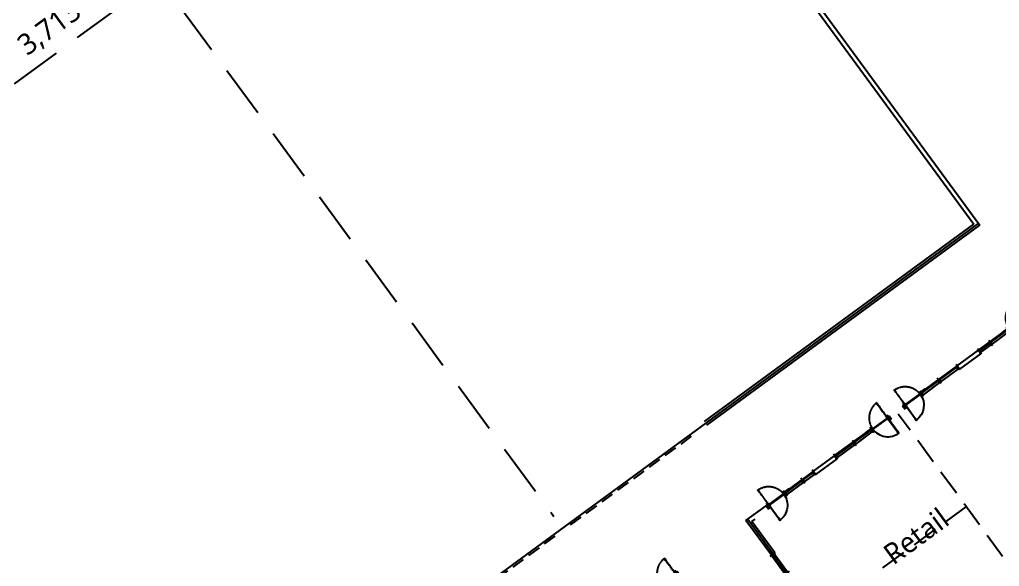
# Model space of a CAD drawing. Header units: millimetres. Extents: x 75184266 to 76346726, y -35850126 to -33679385.
# Drawn here: x 75473854 to 75520784, y -34945902 to -34919703 of the extents above; entities that cross this region are included whole.
import ezdxf
from ezdxf.enums import TextEntityAlignment as Align

# ---------------------------------------------------------------- set-up
doc = ezdxf.new("R2010")
doc.units = ezdxf.units.MM
doc.header["$LTSCALE"] = 50
doc.header["$MEASUREMENT"] = 0
for name, pattern in [('XR-1F-PLAN$0$CEN', [62, 60, -1, 0, -1]), ('XR-1F-PLAN$0$HIDDEN', [0.375, 0.25, -0.125]), ('XR-지하3층$0$HIDDEN', [0.375, 0.25, -0.125])]:
    doc.linetypes.add(name, pattern=pattern)
doc.layers.get('Defpoints').update_dxf_attribs({"color": 51, "linetype": 'CONTINUOUS'})
for name, color, linetype in [('AA-MKXS', 3, 'CONTINUOUS'), ('XR-1F-PLAN$0$A-CEN02', 27, 'XR-1F-PLAN$0$CEN'), ('XR-1F-PLAN$0$A-DOR-FRAME', 7, 'CONTINUOUS'), ('XR-1F-PLAN$0$A-DOR-GL', 142, 'CONTINUOUS'), ('XR-1F-PLAN$0$A-DOR-HID', 9, 'XR-1F-PLAN$0$HIDDEN'), ('XR-1F-PLAN$0$A-DOR-TRACE', 8, 'CONTINUOUS'), ('XR-1F-PLAN$0$A-FRAME', 1, 'CONTINUOUS'), ('XR-1F-PLAN$0$A-HDCP7', 7, 'CONTINUOUS'), ('XR-1F-PLAN$0$A-WIN-ELE8', 8, 'CONTINUOUS')]:
    doc.layers.add(name, color=color, linetype=linetype)
doc.layers.add('건축', color=8, linetype='CONTINUOUS', plot=False)
doc.styles.add('XR-지하3층$0$맑은고딕', font='')
doc.styles.get('XR-지하3층$0$맑은고딕').set_extended_font_data('Malgun Gothic')

# ---------------------------------------------------------------- blocks, each defined once
blk = doc.blocks.new('XR-1F-PLAN$0$A$C10B20476')
at = {"layer": 'Defpoints'}
for p, q in [((134, 35), (110, 35)), ((110, 35), (110, 0)), ((134, 35), (134, 0))]:
    blk.add_line(p, q, dxfattribs=at)
at = {"layer": 'XR-1F-PLAN$0$A-CEN02', "linetype": 'Continuous'}
blk.add_line((318, 80), (0, 80), dxfattribs=at)
at = {"layer": 'XR-1F-PLAN$0$A-FRAME'}
for p, q in [((144, 80), (110, 80)), ((110, 56), (144, 56)), ((110, 43), (144, 43)), ((144, 20), (134, 20))]:
    blk.add_line(p, q, dxfattribs=at)
for points in [[(88, 20), (88, 80)], [(110, 35), (110, 80)], [(122, 48), (144, 48), (144, 20), (238, 20), (238, 80), (144, 80), (144, 51), (122, 51), (122, 48)]]:
    blk.add_lwpolyline(points, dxfattribs=at)
blk = doc.blocks.new('XR-1F-PLAN$0$A$C491451C1')
at = {"layer": 'Defpoints'}
for p, q in [((15, 208), (-20, 208)), ((15, 184), (-20, 184)), ((15, 184), (15, 208)), ((45, 208), (45, 184)), ((45, 208), (80, 208)), ((45, 184), (80, 184))]:
    blk.add_line(p, q, dxfattribs=at)
at = {"layer": 'XR-1F-PLAN$0$A-CEN02', "linetype": 'Continuous'}
blk.add_line((30, 0), (30, 318), dxfattribs=at)
at = {"layer": 'XR-1F-PLAN$0$A-FRAME'}
for p, q in [((0, 174), (0, 184)), ((24, 208), (24, 174)), ((37, 208), (37, 174)), ((60, 174), (60, 184))]:
    blk.add_line(p, q, dxfattribs=at)
for points in [[(0, 230), (60, 230)], [(29, 196), (29, 174), (0, 174), (0, 80), (60, 80), (60, 174), (32, 174), (32, 196), (29, 196)], [(15, 208), (45, 208)]]:
    blk.add_lwpolyline(points, dxfattribs=at)
blk = doc.blocks.new('XR-1F-PLAN$0$A$C7F517DA1')
at = {"layer": 'XR-1F-PLAN$0$A-DOR-FRAME', "ltscale": 0.5, "elevation": 0}
for points in [[(50, 1675), (60, 1675), (60, 1690), (75, 1690), (75, 1675), (85, 1675), (85, 1775), (50, 1775)], [(50, 925), (10, 925), (10, 825), (50, 825)], [(990, 925), (950, 925), (950, 825), (990, 825)]]:
    blk.add_lwpolyline(points, close=True, dxfattribs=at)
blk.add_lwpolyline([(50, 875), (50, 975), (60, 975), (60, 960), (75, 960), (75, 975), (85, 975), (85, 875), (50, 875)], dxfattribs=at)
at = {"layer": 'XR-1F-PLAN$0$A-DOR-GL', "elevation": 0}
blk.add_lwpolyline([(62, 962), (72, 962), (72, 1687), (62, 1687)], close=True, dxfattribs=at)
at = {"layer": 'XR-1F-PLAN$0$A-DOR-HID', "ltscale": 2, "elevation": 0}
blk.add_lwpolyline([(50, 875), (50, 775), (60, 775), (60, 790), (75, 790), (75, 775), (85, 775), (85, 875), (50, 875)], dxfattribs=at)
for points in [[(62, 788), (72, 788), (72, 63), (62, 63)], [(50, 75), (60, 75), (60, 60), (75, 60), (75, 75), (85, 75), (85, -25), (50, -25)]]:
    blk.add_lwpolyline(points, close=True, dxfattribs=at)
at = {"layer": 'XR-1F-PLAN$0$A-DOR-HID', "ltscale": 2}
blk.add_arc((50, 875, 0), 900, 270, 0, dxfattribs=at)
at = {"layer": 'XR-1F-PLAN$0$A-DOR-TRACE'}
blk.add_arc((50, 875, 0), 900, 0, 90, dxfattribs=at)
at = {"layer": 'XR-1F-PLAN$0$A-WIN-ELE8'}
for p, q in [((85, 890, 0), (950, 890, 0)), ((85, 860, 0), (950, 860, 0))]:
    blk.add_line(p, q, dxfattribs=at)
blk = doc.blocks.new('SW-3.9')
at = {"layer": 'AA-MKXS', "ltscale": 0.5}
for p, q in [((0, 200), (0, 0)), ((2800, 200, 0), (2800, 0, 0))]:
    blk.add_line(p, q, dxfattribs=at)
at = {"layer": 'XR-1F-PLAN$0$A-DOR-GL', "elevation": 0}
for points in [[(1095, 154), (1095, 178), (2105, 178), (2105, 154)], [(2745, 154), (2745, 178), (2135, 178), (2135, 154)]]:
    blk.add_lwpolyline(points, close=True, dxfattribs=at)
at = {"layer": 'XR-1F-PLAN$0$A-FRAME'}
for p, q in [((10, 200), (10, 178)), ((70, 200), (70, 178)), ((2090, 200), (2090, 178)), ((2150, 200), (2150, 178)), ((2730, 200, 0), (2730, 178, 0)), ((2790, 200, 0), (2790, 178, 0))]:
    blk.add_line(p, q, dxfattribs=at)
at = {"layer": 'XR-1F-PLAN$0$A-HDCP7', "elevation": 0}
blk.add_lwpolyline([(1350, 200), (1050, 200), (1050, 215), (1350, 215)], close=True, dxfattribs=at)
at = {"layer": 'XR-1F-PLAN$0$A-WIN-ELE8'}
for p, q in [((2730, 200, 0), (1110, 200, 0)), ((2090, 50, 0), (1110, 50, 0)), ((2730, 50, 0), (2150, 50, 0))]:
    blk.add_line(p, q, dxfattribs=at)
at = {"layer": 'XR-1F-PLAN$0$A-DOR-FRAME', "ltscale": 600, "extrusion": (0, 0, -1), "zscale": -1, "rotation": 179.9999999825117}
blk.add_blockref('XR-1F-PLAN$0$A$C7F517DA1', (-60, 1025, 0), dxfattribs=at)
at = {"layer": 'XR-1F-PLAN$0$A-FRAME'}
for p, rotation in [((-10, 288, 0), 270.0000000174883), ((2710, 288, 0), 270.0000000174886)]:
    blk.add_blockref('XR-1F-PLAN$0$A$C10B20476', p, dxfattribs=dict(at, rotation=rotation))
at = {"layer": 'XR-1F-PLAN$0$A-FRAME', "ltscale": 0.5, "extrusion": (0, 0, -1), "zscale": -1}
for p in [(-1110, -30, 0), (-2150, -30, 0)]:
    blk.add_blockref('XR-1F-PLAN$0$A$C491451C1', p, dxfattribs=at)
blk = doc.blocks.new('SW-4.05')
at = {"layer": 'AA-MKXS', "ltscale": 0.5}
for p, q in [((0, -200), (0, 0)), ((3250, -200, 0), (3250, 0, 0))]:
    blk.add_line(p, q, dxfattribs=at)
at = {"layer": 'XR-1F-PLAN$0$A-DOR-GL', "elevation": 0}
for points in [[(1095, -154), (1095, -178), (2105, -178), (2105, -154)], [(3195, -154), (3195, -178), (2135, -178), (2135, -154)]]:
    blk.add_lwpolyline(points, close=True, dxfattribs=at)
at = {"layer": 'XR-1F-PLAN$0$A-FRAME'}
for p, q in [((10, -200), (10, -178)), ((70, -200), (70, -178)), ((2090, -200), (2090, -178)), ((2150, -200), (2150, -178)), ((3180, -200, 0), (3180, -178, 0)), ((3240, -200, 0), (3240, -178, 0))]:
    blk.add_line(p, q, dxfattribs=at)
at = {"layer": 'XR-1F-PLAN$0$A-HDCP7', "elevation": 0}
blk.add_lwpolyline([(1350, -200), (1050, -200), (1050, -215), (1350, -215)], close=True, dxfattribs=at)
at = {"layer": 'XR-1F-PLAN$0$A-WIN-ELE8'}
for p, q in [((2090, -50, 0), (1110, -50, 0)), ((3180, -200, 0), (1110, -200, 0)), ((3180, -50, 0), (2150, -50, 0))]:
    blk.add_line(p, q, dxfattribs=at)
at = {"layer": 'XR-1F-PLAN$0$A-DOR-FRAME', "ltscale": 600, "extrusion": (0, 0, -1), "xscale": -1, "zscale": -1, "rotation": 2.5358915e-09}
blk.add_blockref('XR-1F-PLAN$0$A$C7F517DA1', (-60, -1025, 0), dxfattribs=at)
at = {"layer": 'XR-1F-PLAN$0$A-FRAME', "extrusion": (0, 0, -1), "zscale": -1, "rotation": 90.00000000253594}
blk.add_blockref('XR-1F-PLAN$0$A$C10B20476', (10, -288, 0), dxfattribs=at)
at = {"layer": 'XR-1F-PLAN$0$A-FRAME', "ltscale": 0.5, "extrusion": (0, 0, -1), "xscale": -1, "zscale": -1, "rotation": 180}
for p in [(-1110, 30, 0), (-2150, 30, 0)]:
    blk.add_blockref('XR-1F-PLAN$0$A$C491451C1', p, dxfattribs=at)
at = {"layer": 'XR-1F-PLAN$0$A-FRAME', "xscale": -1, "rotation": 269.999999997464}
blk.add_blockref('XR-1F-PLAN$0$A$C10B20476', (3160, -288, 0), dxfattribs=at)

msp = doc.modelspace()

# ---------------------------------------------------------------- linework, layer by layer
at = {"layer": '건축', "ltscale": 0.5}
for p, q in [((75504957.1, -34909586.2), (75519561.4, -34929506.1)), ((75505000.1, -34909306.6), (75519840.9, -34929549.2)), ((75468412, -34967130.2), (75519781.8, -34929468.5)), ((75506657.8, -34938966.4), (75519561.4, -34929506.1)), ((75506776, -34939127.7), (75519840.9, -34929549.2)), ((75509864.3, -34945369.6), (75508646.3, -34943708.3)), ((75525045.9, -34965907.9), (75508727, -34943649.2)), ((75510025.6, -34945251.4), (75508925.9, -34943751.3))]:
    msp.add_line(p, q, dxfattribs=at)
at = {"layer": '건축', "ltscale": 100}
for p, q in [((75518767.6, -34936287.9), (75519775.7, -34935548.8)), ((75518885.9, -34936449.2), (75519893.9, -34935710.1)), ((75511872.2, -34941343.2), (75512880.3, -34940604.2)), ((75511990.5, -34941504.5), (75512998.6, -34940765.4)), ((75508646.3, -34943708.3), (75509614.1, -34942998.8)), ((75508925.9, -34943751.3), (75509087.2, -34943633.1))]:
    msp.add_line(p, q, dxfattribs=at)
at = {"layer": '건축', "linetype": 'XR-지하3층$0$HIDDEN', "ltscale": 100}
for p, q in [((75532024.7, -34960543.5), (75515942.2, -34938607.3)), ((75512177.8, -34948187), (75519194.2, -34943042.9))]:
    msp.add_line(p, q, dxfattribs=at)
at = {"layer": '건축', "linetype": 'XR-지하3층$0$HIDDEN', "ltscale": 50}
for p, q in [((75500242, -34943918.1, 0), (75506129.2, -34939601.9)), ((75493709.5, -34948707.4, 0), (75499596.8, -34944391.1))]:
    msp.add_line(p, q, dxfattribs=at)
at = {"layer": '건축', "linetype": 'XR-지하3층$0$HIDDEN', "ltscale": 200}
for points in [[(75461609.8, -34891897.8), (75499446.8, -34943506.7)], [(75499802.2, -34903569.8), (75454720.2, -34936621.6)]]:
    msp.add_lwpolyline(points, dxfattribs=at)

# ---------------------------------------------------------------- block references
at = {"layer": '건축', "xscale": -1}
for name, p, rotation in [('SW-3.9', (75522152.1, -34934054.6), 36.24693359898608), ('SW-4.05', (75516264.8, -34938370.8, 0), 216.2470331616174), ('SW-4.05', (75511941.3, -34947864.4, 0), 306.2470331586505), ('SW-3.9', (75505458, -34946293.8), 36.24693359809847)]:
    msp.add_blockref(name, p, dxfattribs=dict(at, rotation=rotation))
at = {"layer": '건축'}
for name, p, rotation in [('SW-4.05', (75515619.6, -34938843.8, 0), 216.2468339695891), ('SW-3.9', (75509732.3, -34943160.1), 36.2469335322205)]:
    msp.add_blockref(name, p, dxfattribs=dict(at, rotation=rotation))

# ---------------------------------------------------------------- texts
at = {"layer": '건축', "style": 'XR-지하3층$0$맑은고딕'}
msp.add_text('3,713㎡', height=1000, rotation=36.24693, dxfattribs=at).set_placement((75476289, -34920316.1), align=Align.BOTTOM_CENTER)
msp.add_text('Retail', height=1000, rotation=36.24693, dxfattribs=at).set_placement((75516789.5, -34944451.7, 0.1), align=Align.MIDDLE_CENTER)

doc.saveas('drawing.dxf')
